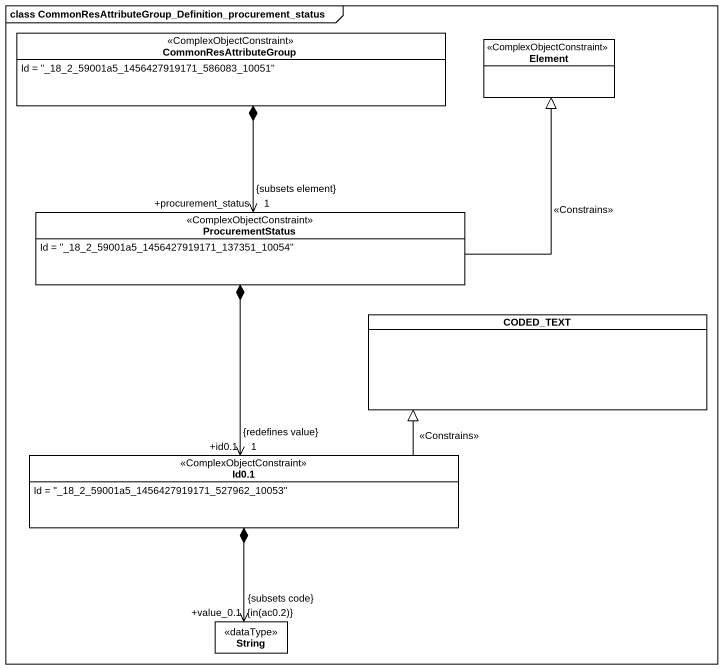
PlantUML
@startuml
mainframe class CommonResAttributeGroup_Definition_procurement_status
hide circle
hide empty members
class CommonResAttributeGroup <<ComplexObjectConstraint>> {
  Id = "_18_2_59001a5_1456427919171_586083_10051"
}
class Element <<ComplexObjectConstraint>>
class ProcurementStatus <<ComplexObjectConstraint>> {
  Id = "_18_2_59001a5_1456427919171_137351_10054"
}
class CODED_TEXT
class "Id0.1" as Id0_1 <<ComplexObjectConstraint>> {
  Id = "_18_2_59001a5_1456427919171_527962_10053"
}
class String <<dataType>>
CommonResAttributeGroup *--> "+procurement_status\n1\n{subsets element}" ProcurementStatus
ProcurementStatus -up-|> Element : <<Constrains>>
ProcurementStatus *--> "+id0.1\n1\n{redefines value}" Id0_1
Id0_1 -right-|> CODED_TEXT : <<Constrains>>
Id0_1 *--> "+value_0.1\n{in(ac0.2)}\n{subsets code}" String
@enduml
